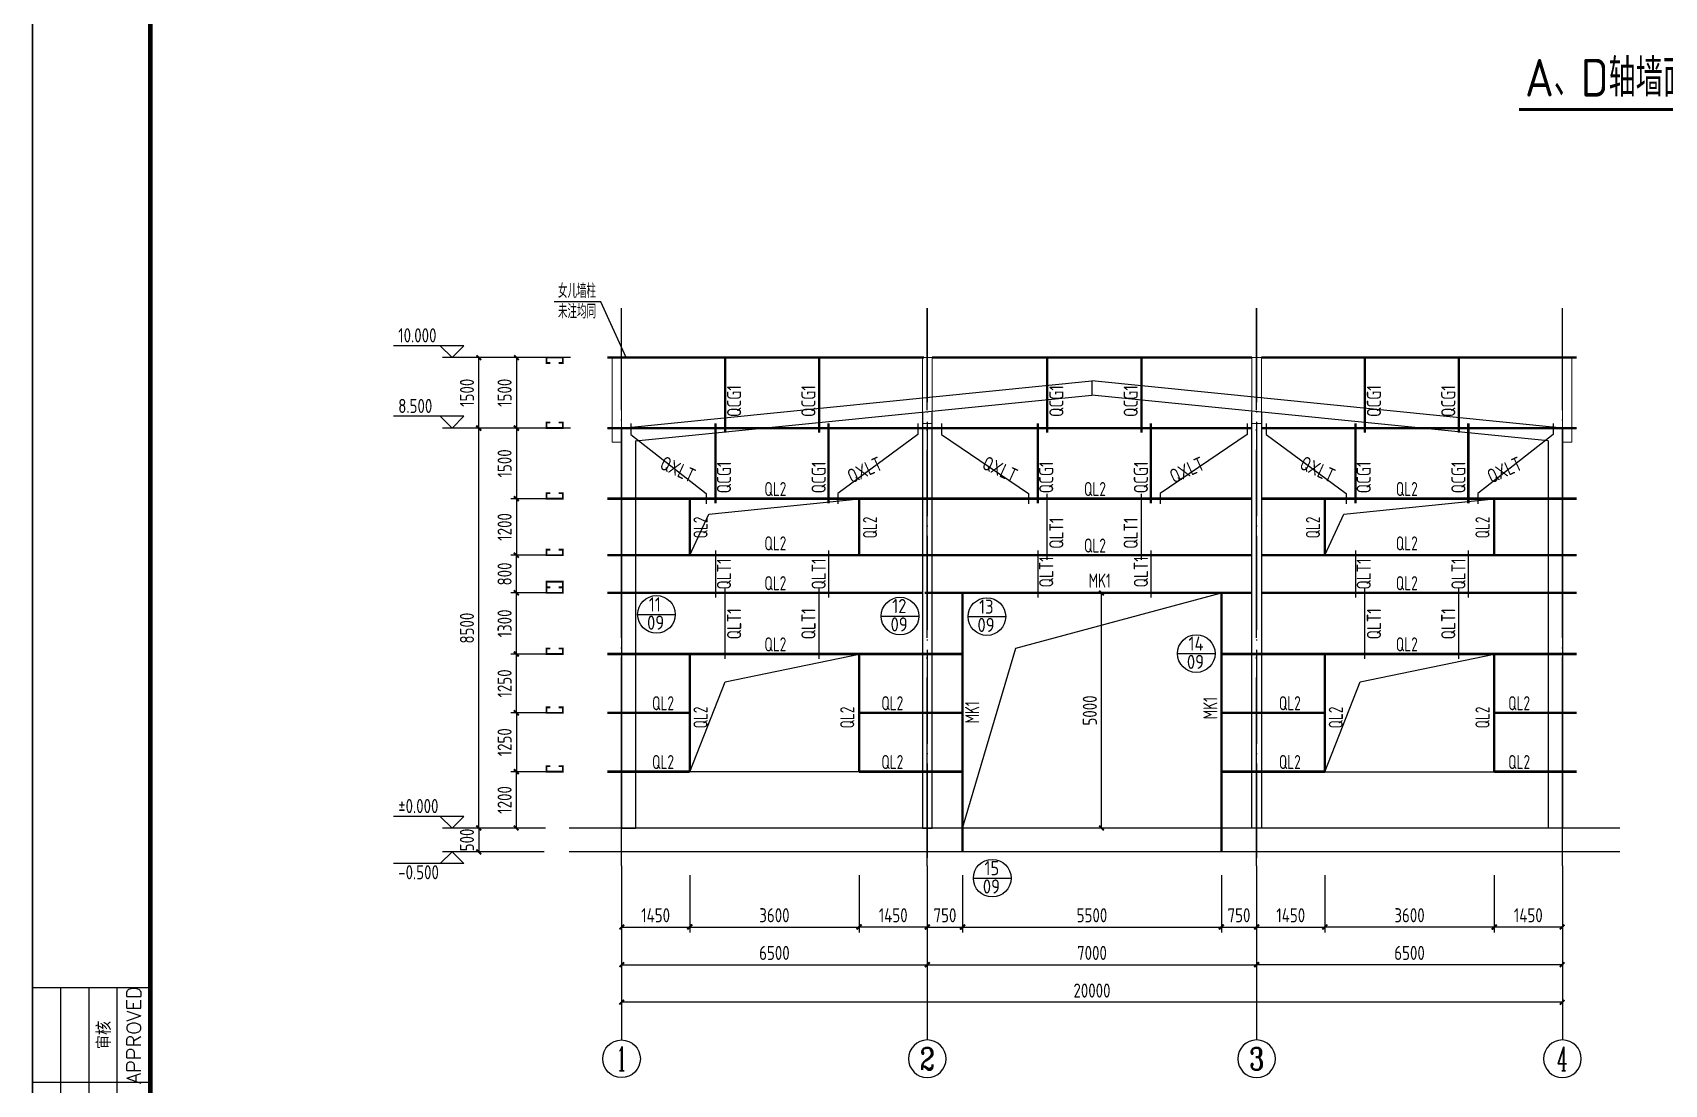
# Model space of a CAD drawing. Header units: millimetres. Extents: x 866561 to 876967, y 40200 to 44891.
# Drawn here: x 873186.6 to 873533.5, y 40377.7 to 40601.1 of the extents above; entities that cross this region are included whole.
import ezdxf
from ezdxf.enums import TextEntityAlignment as Align

# ---------------------------------------------------------------- set-up
doc = ezdxf.new("R2010")
doc.units = ezdxf.units.MM
doc.header["$LTSCALE"] = 1000
doc.header["$MEASUREMENT"] = 0
doc.linetypes.add('DOTE', pattern=[2.42, 2, -0.2, 0.02, -0.2])
for name, color, linetype in [('1307', 7, 'Continuous'), ('1530', 253, 'Continuous'), ('1534', 7, 'Continuous'), ('AXIS', 3, 'Continuous'), ('AXIS_TEXT', 7, 'Continuous'), ('DIM', 7, 'Continuous'), ('DOTE', 1, 'DOTE'), ('M_Prof', 2, 'Continuous'), ('NUM', 7, 'Continuous'), ('WINDOW', 4, 'Continuous'), ('标注', 7, 'Continuous'), ('梁', 4, 'Continuous'), ('檩条', 34, 'Continuous'), ('索引符号标注', 253, 'Continuous')]:
    doc.layers.add(name, color=color, linetype=linetype)
doc.layers.add('零部件', color=3, linetype='Continuous', lineweight=5)
doc.styles.add('_TCH_AXIS', font='COMPLEX', dxfattribs={"bigfont": 'GBCBIG'})
doc.styles.add('COMPLEX', font='COMPLEX')
doc.styles.add('ECEC_TK', font='txt_l.shx', dxfattribs={"bigfont": 'hztxt_l.shx'})
doc.styles.add('GBHZ', font='gbenor.shx', dxfattribs={"width": 0.9, "bigfont": 'gbcbig.shx'})
doc.dimstyles.new('Y100', dxfattribs={"dimscale": 0, "dimtxt": 3, "dimasz": 0.01, "dimexe": 1.2, "dimexo": 2, "dimgap": 1, "dimtad": 1, "dimdec": 0, "dimlfac": 100, "dimzin": 0, "dimdsep": 46, "dimtxsty": 'GBHZ', "dimblk": 'DX', "dimcen": 0.09, "dimdle": 1, "dimclrd": 7, "dimclre": 7, "dimclrt": 7, "dimadec": 0, "dimazin": 0, "dimtfac": 1, "dimtdec": 0, "dimtix": 1, "dimtmove": 2, "dimatfit": 3, "dimldrblk": 'DX', "dimfxl": 0, "dimtolj": 1, "dimtzin": 0, "dimarcsym": 0})

# ---------------------------------------------------------------- blocks, each defined once
blk = doc.blocks.new('_AXISO')
blk.add_circle((0, 0), 0.5)
at = {"layer": 'AXIS_TEXT', "style": 'COMPLEX', "width": 1.041667}
blk.add_attdef('A', text='', height=0.56, dxfattribs=at).set_placement((-0.25, -0.28), (0.25, -0.28), align=Align.FIT)
blk = doc.blocks.new('DX')
at = {"color": 0, "linetype": 'ByBlock', "const_width": 40}
blk.add_lwpolyline([(-54, -51), (46, 49)], dxfattribs=at)
blk = doc.blocks.new('*D96')
at = {"layer": 'Defpoints', "color": 0}
for p in [(873446.79, 40424.08), (873511.79, 40424.08), (873446.79, 40403.08)]:
    blk.add_point(p, dxfattribs=at)
at = {"layer": '标注', "color": 7, "lineweight": -2}
for p, q in [((873446.79, 40422.08), (873446.79, 40401.88)), ((873511.79, 40422.08), (873511.79, 40401.88)), ((873511.78, 40403.08), (873446.8, 40403.08))]:
    blk.add_line(p, q, dxfattribs=at)
at = {"layer": '标注', "color": 7, "lineweight": -2, "xscale": 0.01, "yscale": 0.01, "zscale": 0.01, "rotation": 180}
blk.add_blockref('DX', (873446.79, 40403.08), dxfattribs=at)
at = {"layer": '标注', "color": 7, "lineweight": -2, "xscale": 0.01, "yscale": 0.01, "zscale": 0.01}
blk.add_blockref('DX', (873511.79, 40403.08), dxfattribs=at)
at = {"layer": '标注', "color": 7, "insert": (873479.29, 40405.58), "char_height": 3, "attachment_point": 5, "style": 'GBHZ'}
blk.add_mtext('\\A1;6500', dxfattribs=at)
blk = doc.blocks.new('*D97')
at = {"layer": 'Defpoints', "color": 0}
for p in [(873384.29, 40424.08), (873439.29, 40424.08), (873439.29, 40411.08)]:
    blk.add_point(p, dxfattribs=at)
at = {"layer": '标注', "color": 7, "lineweight": -2}
for p, q in [((873384.29, 40422.08), (873384.29, 40409.88)), ((873439.29, 40422.08), (873439.29, 40409.88)), ((873384.3, 40411.08), (873439.28, 40411.08))]:
    blk.add_line(p, q, dxfattribs=at)
at = {"layer": '标注', "color": 7, "lineweight": -2, "xscale": 0.01, "yscale": 0.01, "zscale": 0.01, "rotation": 180}
blk.add_blockref('DX', (873384.29, 40411.08), dxfattribs=at)
at = {"layer": '标注', "color": 7, "lineweight": -2, "xscale": 0.01, "yscale": 0.01, "zscale": 0.01}
blk.add_blockref('DX', (873439.29, 40411.08), dxfattribs=at)
at = {"layer": '标注', "color": 7, "insert": (873411.79, 40413.58), "char_height": 3, "attachment_point": 5, "style": 'GBHZ'}
blk.add_mtext('\\A1;5500', dxfattribs=at)
blk = doc.blocks.new('*D98')
at = {"layer": 'Defpoints', "color": 0}
for p in [(873413.83, 40482.08), (873424.23, 40482.08), (873424.23, 40432.08)]:
    blk.add_point(p, dxfattribs=at)
at = {"layer": '标注', "color": 7, "lineweight": -2}
for p, q in [((873422.23, 40482.08), (873412.63, 40482.08)), ((873413.83, 40432.09), (873413.83, 40482.07)), ((873422.23, 40432.08), (873412.63, 40432.08))]:
    blk.add_line(p, q, dxfattribs=at)
at = {"layer": '标注', "color": 7, "lineweight": -2, "xscale": 0.01, "yscale": 0.01, "zscale": 0.01}
for p, rotation in [((873413.83, 40482.08), 90), ((873413.83, 40432.08), 270)]:
    blk.add_blockref('DX', p, dxfattribs=dict(at, rotation=rotation))
at = {"layer": '标注', "color": 7, "insert": (873411.33, 40457.08), "char_height": 3, "attachment_point": 5, "rotation": 90, "style": 'GBHZ'}
blk.add_mtext('\\A1;5000', dxfattribs=at)
blk = doc.blocks.new('*D99')
at = {"layer": 'Defpoints', "color": 0}
for p in [(873446.79, 40424.08), (873461.29, 40424.08), (873461.29, 40411.08)]:
    blk.add_point(p, dxfattribs=at)
at = {"layer": '标注', "color": 7, "lineweight": -2}
for p, q in [((873446.79, 40422.08), (873446.79, 40409.88)), ((873461.29, 40422.08), (873461.29, 40409.88)), ((873446.8, 40411.08), (873461.28, 40411.08))]:
    blk.add_line(p, q, dxfattribs=at)
at = {"layer": '标注', "color": 7, "lineweight": -2, "xscale": 0.01, "yscale": 0.01, "zscale": 0.01, "rotation": 180}
blk.add_blockref('DX', (873446.79, 40411.08), dxfattribs=at)
at = {"layer": '标注', "color": 7, "lineweight": -2, "xscale": 0.01, "yscale": 0.01, "zscale": 0.01}
blk.add_blockref('DX', (873461.29, 40411.08), dxfattribs=at)
at = {"layer": '标注', "color": 7, "insert": (873454.04, 40413.58), "char_height": 3, "attachment_point": 5, "style": 'GBHZ'}
blk.add_mtext('\\A1;1450', dxfattribs=at)
blk = doc.blocks.new('*D80')
at = {"layer": 'Defpoints', "color": 0}
for p in [(873376.79, 40424.08), (873446.79, 40424.08), (873446.79, 40403.08)]:
    blk.add_point(p, dxfattribs=at)
at = {"layer": '标注', "color": 7, "lineweight": -2}
for p, q in [((873376.79, 40422.08), (873376.79, 40401.88)), ((873446.79, 40422.08), (873446.79, 40401.88)), ((873376.8, 40403.08), (873446.78, 40403.08))]:
    blk.add_line(p, q, dxfattribs=at)
at = {"layer": '标注', "color": 7, "lineweight": -2, "xscale": 0.01, "yscale": 0.01, "zscale": 0.01, "rotation": 180}
blk.add_blockref('DX', (873376.79, 40403.08), dxfattribs=at)
at = {"layer": '标注', "color": 7, "lineweight": -2, "xscale": 0.01, "yscale": 0.01, "zscale": 0.01}
blk.add_blockref('DX', (873446.79, 40403.08), dxfattribs=at)
at = {"layer": '标注', "color": 7, "insert": (873411.79, 40405.58), "char_height": 3, "attachment_point": 5, "style": 'GBHZ'}
blk.add_mtext('\\A1;7000', dxfattribs=at)
blk = doc.blocks.new('*D81')
at = {"layer": 'Defpoints', "color": 0}
for p in [(873311.79, 40424.08), (873511.79, 40424.08), (873311.79, 40395.08)]:
    blk.add_point(p, dxfattribs=at)
at = {"layer": '标注', "color": 7, "lineweight": -2}
for p, q in [((873311.79, 40422.08), (873311.79, 40393.88)), ((873511.79, 40422.08), (873511.79, 40393.88)), ((873511.78, 40395.08), (873311.8, 40395.08))]:
    blk.add_line(p, q, dxfattribs=at)
at = {"layer": '标注', "color": 7, "lineweight": -2, "xscale": 0.01, "yscale": 0.01, "zscale": 0.01, "rotation": 180}
blk.add_blockref('DX', (873311.79, 40395.08), dxfattribs=at)
at = {"layer": '标注', "color": 7, "lineweight": -2, "xscale": 0.01, "yscale": 0.01, "zscale": 0.01}
blk.add_blockref('DX', (873511.79, 40395.08), dxfattribs=at)
at = {"layer": '标注', "color": 7, "insert": (873411.79, 40397.58), "char_height": 3, "attachment_point": 5, "style": 'GBHZ'}
blk.add_mtext('\\A1;20000', dxfattribs=at)
blk = doc.blocks.new('*D82')
at = {"layer": 'Defpoints', "color": 0}
for p in [(873376.79, 40424.08), (873384.29, 40424.08), (873384.29, 40411.08)]:
    blk.add_point(p, dxfattribs=at)
at = {"layer": '索引符号标注', "color": 7, "lineweight": -2}
for p, q in [((873376.79, 40422.08), (873376.79, 40409.88)), ((873384.29, 40422.08), (873384.29, 40409.88)), ((873376.8, 40411.08), (873384.28, 40411.08))]:
    blk.add_line(p, q, dxfattribs=at)
at = {"layer": '索引符号标注', "color": 7, "lineweight": -2, "xscale": 0.01, "yscale": 0.01, "zscale": 0.01, "rotation": 180}
blk.add_blockref('DX', (873376.79, 40411.08), dxfattribs=at)
at = {"layer": '索引符号标注', "color": 7, "lineweight": -2, "xscale": 0.01, "yscale": 0.01, "zscale": 0.01}
blk.add_blockref('DX', (873384.29, 40411.08), dxfattribs=at)
at = {"layer": '索引符号标注', "color": 7, "insert": (873380.54, 40413.58), "char_height": 3, "attachment_point": 5, "style": 'GBHZ'}
blk.add_mtext('\\A1;750', dxfattribs=at)
blk = doc.blocks.new('*D83')
at = {"layer": 'Defpoints', "color": 0}
for p in [(873439.29, 40424.08), (873446.79, 40424.08), (873446.79, 40411.08)]:
    blk.add_point(p, dxfattribs=at)
at = {"layer": '索引符号标注', "color": 7, "lineweight": -2}
for p, q in [((873439.29, 40422.08), (873439.29, 40409.88)), ((873446.79, 40422.08), (873446.79, 40409.88)), ((873439.3, 40411.08), (873446.78, 40411.08))]:
    blk.add_line(p, q, dxfattribs=at)
at = {"layer": '索引符号标注', "color": 7, "lineweight": -2, "xscale": 0.01, "yscale": 0.01, "zscale": 0.01, "rotation": 180}
blk.add_blockref('DX', (873439.29, 40411.08), dxfattribs=at)
at = {"layer": '索引符号标注', "color": 7, "lineweight": -2, "xscale": 0.01, "yscale": 0.01, "zscale": 0.01}
blk.add_blockref('DX', (873446.79, 40411.08), dxfattribs=at)
at = {"layer": '索引符号标注', "color": 7, "insert": (873443.04, 40413.58), "char_height": 3, "attachment_point": 5, "style": 'GBHZ'}
blk.add_mtext('\\A1;750', dxfattribs=at)
blk = doc.blocks.new('*D84')
at = {"layer": 'Defpoints', "color": 0}
for p in [(873281.43, 40517.08), (873302.97, 40517.08), (873297.64, 40432.08)]:
    blk.add_point(p, dxfattribs=at)
at = {"layer": 'dim', "color": 7, "lineweight": -2}
for p, q in [((873300.97, 40517.08), (873280.23, 40517.08)), ((873281.43, 40432.09), (873281.43, 40517.07)), ((873295.64, 40432.08), (873280.23, 40432.08))]:
    blk.add_line(p, q, dxfattribs=at)
at = {"layer": 'dim', "color": 7, "lineweight": -2, "xscale": 0.01, "yscale": 0.01, "zscale": 0.01}
for p, rotation in [((873281.43, 40517.08), 90), ((873281.43, 40432.08), 270)]:
    blk.add_blockref('DX', p, dxfattribs=dict(at, rotation=rotation))
at = {"layer": 'dim', "color": 7, "insert": (873278.93, 40474.58), "char_height": 3, "attachment_point": 5, "rotation": 90, "style": 'GBHZ'}
blk.add_mtext('\\A1;8500', dxfattribs=at)
blk = doc.blocks.new('*D85')
at = {"layer": 'Defpoints', "color": 0}
for p in [(873281.43, 40532.08), (873302.97, 40532.08), (873302.97, 40517.08)]:
    blk.add_point(p, dxfattribs=at)
at = {"layer": 'dim', "color": 7, "lineweight": -2}
for p, q in [((873300.97, 40532.08), (873280.23, 40532.08)), ((873281.43, 40517.09), (873281.43, 40532.07)), ((873300.97, 40517.08), (873280.23, 40517.08))]:
    blk.add_line(p, q, dxfattribs=at)
at = {"layer": 'dim', "color": 7, "lineweight": -2, "xscale": 0.01, "yscale": 0.01, "zscale": 0.01}
for p, rotation in [((873281.43, 40532.08), 90), ((873281.43, 40517.08), 270)]:
    blk.add_blockref('DX', p, dxfattribs=dict(at, rotation=rotation))
at = {"layer": 'dim', "color": 7, "insert": (873278.93, 40524.58), "char_height": 3, "attachment_point": 5, "rotation": 90, "style": 'GBHZ'}
blk.add_mtext('\\A1;1500', dxfattribs=at)
blk = doc.blocks.new('*D86')
at = {"layer": 'Defpoints', "color": 0}
for p in [(873289.43, 40444.08), (873297.64, 40444.08), (873297.64, 40432.08)]:
    blk.add_point(p, dxfattribs=at)
at = {"layer": '标注', "color": 7, "lineweight": -2}
for p, q in [((873295.64, 40444.08), (873288.23, 40444.08)), ((873289.43, 40432.09), (873289.43, 40444.07)), ((873295.64, 40432.08), (873288.23, 40432.08))]:
    blk.add_line(p, q, dxfattribs=at)
at = {"layer": '标注', "color": 7, "lineweight": -2, "xscale": 0.01, "yscale": 0.01, "zscale": 0.01}
for p, rotation in [((873289.43, 40444.08), 90), ((873289.43, 40432.08), 270)]:
    blk.add_blockref('DX', p, dxfattribs=dict(at, rotation=rotation))
at = {"layer": '标注', "color": 7, "insert": (873286.93, 40438.08), "char_height": 3, "attachment_point": 5, "rotation": 90, "style": 'GBHZ'}
blk.add_mtext('\\A1;1200', dxfattribs=at)
blk = doc.blocks.new('*D87')
at = {"layer": 'Defpoints', "color": 0}
for p in [(873297.64, 40456.58), (873289.43, 40444.08), (873297.64, 40444.08)]:
    blk.add_point(p, dxfattribs=at)
at = {"layer": '标注', "color": 7, "lineweight": -2}
for p, q in [((873295.64, 40456.58), (873288.23, 40456.58)), ((873289.43, 40456.57), (873289.43, 40444.09)), ((873295.64, 40444.08), (873288.23, 40444.08))]:
    blk.add_line(p, q, dxfattribs=at)
at = {"layer": '标注', "color": 7, "lineweight": -2, "xscale": 0.01, "yscale": 0.01, "zscale": 0.01}
for p, rotation in [((873289.43, 40456.58), 90), ((873289.43, 40444.08), 270)]:
    blk.add_blockref('DX', p, dxfattribs=dict(at, rotation=rotation))
at = {"layer": '标注', "color": 7, "insert": (873286.93, 40450.33), "char_height": 3, "attachment_point": 5, "rotation": 90, "style": 'GBHZ'}
blk.add_mtext('\\A1;1250', dxfattribs=at)
blk = doc.blocks.new('*D88')
at = {"layer": 'Defpoints', "color": 0}
for p in [(873289.43, 40482.08), (873297.64, 40482.08), (873297.64, 40469.08)]:
    blk.add_point(p, dxfattribs=at)
at = {"layer": '标注', "color": 7, "lineweight": -2}
for p, q in [((873295.64, 40482.08), (873288.23, 40482.08)), ((873289.43, 40469.09), (873289.43, 40482.07)), ((873295.64, 40469.08), (873288.23, 40469.08))]:
    blk.add_line(p, q, dxfattribs=at)
at = {"layer": '标注', "color": 7, "lineweight": -2, "xscale": 0.01, "yscale": 0.01, "zscale": 0.01}
for p, rotation in [((873289.43, 40482.08), 90), ((873289.43, 40469.08), 270)]:
    blk.add_blockref('DX', p, dxfattribs=dict(at, rotation=rotation))
at = {"layer": '标注', "color": 7, "insert": (873286.93, 40475.58), "char_height": 3, "attachment_point": 5, "rotation": 90, "style": 'GBHZ'}
blk.add_mtext('\\A1;1300', dxfattribs=at)
blk = doc.blocks.new('*D89')
at = {"layer": 'Defpoints', "color": 0}
for p in [(873297.64, 40502.08), (873289.43, 40490.08), (873297.64, 40490.08)]:
    blk.add_point(p, dxfattribs=at)
at = {"layer": '标注', "color": 7, "lineweight": -2}
for p, q in [((873295.64, 40502.08), (873288.23, 40502.08)), ((873289.43, 40502.07), (873289.43, 40490.09)), ((873295.64, 40490.08), (873288.23, 40490.08))]:
    blk.add_line(p, q, dxfattribs=at)
at = {"layer": '标注', "color": 7, "lineweight": -2, "xscale": 0.01, "yscale": 0.01, "zscale": 0.01}
for p, rotation in [((873289.43, 40502.08), 90), ((873289.43, 40490.08), 270)]:
    blk.add_blockref('DX', p, dxfattribs=dict(at, rotation=rotation))
at = {"layer": '标注', "color": 7, "insert": (873286.93, 40496.08), "char_height": 3, "attachment_point": 5, "rotation": 90, "style": 'GBHZ'}
blk.add_mtext('\\A1;1200', dxfattribs=at)
blk = doc.blocks.new('*D90')
at = {"layer": 'Defpoints', "color": 0}
for p in [(873297.64, 40532.08), (873289.43, 40517.08), (873297.64, 40517.08)]:
    blk.add_point(p, dxfattribs=at)
at = {"layer": '标注', "color": 7, "lineweight": -2}
for p, q in [((873295.64, 40532.08), (873288.23, 40532.08)), ((873289.43, 40532.07), (873289.43, 40517.09)), ((873295.64, 40517.08), (873288.23, 40517.08))]:
    blk.add_line(p, q, dxfattribs=at)
at = {"layer": '标注', "color": 7, "lineweight": -2, "xscale": 0.01, "yscale": 0.01, "zscale": 0.01}
for p, rotation in [((873289.43, 40532.08), 90), ((873289.43, 40517.08), 270)]:
    blk.add_blockref('DX', p, dxfattribs=dict(at, rotation=rotation))
at = {"layer": '标注', "color": 7, "insert": (873286.93, 40524.58), "char_height": 3, "attachment_point": 5, "rotation": 90, "style": 'GBHZ'}
blk.add_mtext('\\A1;1500', dxfattribs=at)
blk = doc.blocks.new('*D91')
at = {"layer": 'Defpoints', "color": 0}
for p in [(873289.43, 40469.08), (873297.64, 40469.08), (873297.64, 40456.58)]:
    blk.add_point(p, dxfattribs=at)
at = {"layer": '标注', "color": 7, "lineweight": -2}
for p, q in [((873295.64, 40469.08), (873288.23, 40469.08)), ((873289.43, 40456.59), (873289.43, 40469.07)), ((873295.64, 40456.58), (873288.23, 40456.58))]:
    blk.add_line(p, q, dxfattribs=at)
at = {"layer": '标注', "color": 7, "lineweight": -2, "xscale": 0.01, "yscale": 0.01, "zscale": 0.01}
for p, rotation in [((873289.43, 40469.08), 90), ((873289.43, 40456.58), 270)]:
    blk.add_blockref('DX', p, dxfattribs=dict(at, rotation=rotation))
at = {"layer": '标注', "color": 7, "insert": (873286.93, 40462.83), "char_height": 3, "attachment_point": 5, "rotation": 90, "style": 'GBHZ'}
blk.add_mtext('\\A1;1250', dxfattribs=at)
blk = doc.blocks.new('*D92')
at = {"layer": 'Defpoints', "color": 0}
for p in [(873297.57, 40517.08), (873289.43, 40502.08), (873297.64, 40502.08)]:
    blk.add_point(p, dxfattribs=at)
at = {"layer": '标注', "color": 7, "lineweight": -2}
for p, q in [((873295.57, 40517.08), (873288.23, 40517.08)), ((873289.43, 40517.07), (873289.43, 40502.09)), ((873295.64, 40502.08), (873288.23, 40502.08))]:
    blk.add_line(p, q, dxfattribs=at)
at = {"layer": '标注', "color": 7, "lineweight": -2, "xscale": 0.01, "yscale": 0.01, "zscale": 0.01}
for p, rotation in [((873289.43, 40517.08), 90), ((873289.43, 40502.08), 270)]:
    blk.add_blockref('DX', p, dxfattribs=dict(at, rotation=rotation))
at = {"layer": '标注', "color": 7, "insert": (873286.93, 40509.58), "char_height": 3, "attachment_point": 5, "rotation": 90, "style": 'GBHZ'}
blk.add_mtext('\\A1;1500', dxfattribs=at)
blk = doc.blocks.new('*D93')
at = {"layer": 'Defpoints', "color": 0}
for p in [(873289.43, 40490.08), (873297.64, 40490.08), (873297.64, 40482.08)]:
    blk.add_point(p, dxfattribs=at)
at = {"layer": '标注', "color": 7, "lineweight": -2}
for p, q in [((873295.64, 40490.08), (873288.23, 40490.08)), ((873289.43, 40482.09), (873289.43, 40490.07)), ((873295.64, 40482.08), (873288.23, 40482.08))]:
    blk.add_line(p, q, dxfattribs=at)
at = {"layer": '标注', "color": 7, "lineweight": -2, "xscale": 0.01, "yscale": 0.01, "zscale": 0.01}
for p, rotation in [((873289.43, 40490.08), 90), ((873289.43, 40482.08), 270)]:
    blk.add_blockref('DX', p, dxfattribs=dict(at, rotation=rotation))
at = {"layer": '标注', "color": 7, "insert": (873286.93, 40486.08), "char_height": 3, "attachment_point": 5, "rotation": 90, "style": 'GBHZ'}
blk.add_mtext('\\A1;800', dxfattribs=at)
blk = doc.blocks.new('*D94')
at = {"layer": 'Defpoints', "color": 0}
for p in [(873461.29, 40424.08), (873497.29, 40424.08), (873461.29, 40411.08)]:
    blk.add_point(p, dxfattribs=at)
at = {"layer": '标注', "color": 7, "lineweight": -2}
for p, q in [((873461.29, 40422.08), (873461.29, 40409.88)), ((873497.29, 40422.08), (873497.29, 40409.88)), ((873497.28, 40411.08), (873461.3, 40411.08))]:
    blk.add_line(p, q, dxfattribs=at)
at = {"layer": '标注', "color": 7, "lineweight": -2, "xscale": 0.01, "yscale": 0.01, "zscale": 0.01, "rotation": 180}
blk.add_blockref('DX', (873461.29, 40411.08), dxfattribs=at)
at = {"layer": '标注', "color": 7, "lineweight": -2, "xscale": 0.01, "yscale": 0.01, "zscale": 0.01}
blk.add_blockref('DX', (873497.29, 40411.08), dxfattribs=at)
at = {"layer": '标注', "color": 7, "insert": (873479.29, 40413.58), "char_height": 3, "attachment_point": 5, "style": 'GBHZ'}
blk.add_mtext('\\A1;3600', dxfattribs=at)
blk = doc.blocks.new('*D95')
at = {"layer": 'Defpoints', "color": 0}
for p in [(873497.29, 40424.08), (873511.79, 40424.08), (873497.29, 40411.08)]:
    blk.add_point(p, dxfattribs=at)
at = {"layer": '标注', "color": 7, "lineweight": -2}
for p, q in [((873497.29, 40422.08), (873497.29, 40409.88)), ((873511.79, 40422.08), (873511.79, 40409.88)), ((873511.78, 40411.08), (873497.3, 40411.08))]:
    blk.add_line(p, q, dxfattribs=at)
at = {"layer": '标注', "color": 7, "lineweight": -2, "xscale": 0.01, "yscale": 0.01, "zscale": 0.01, "rotation": 180}
blk.add_blockref('DX', (873497.29, 40411.08), dxfattribs=at)
at = {"layer": '标注', "color": 7, "lineweight": -2, "xscale": 0.01, "yscale": 0.01, "zscale": 0.01}
blk.add_blockref('DX', (873511.79, 40411.08), dxfattribs=at)
at = {"layer": '标注', "color": 7, "insert": (873504.54, 40413.58), "char_height": 3, "attachment_point": 5, "style": 'GBHZ'}
blk.add_mtext('\\A1;1450', dxfattribs=at)
blk = doc.blocks.new('*D863')
at = {"layer": 'Defpoints', "color": 0}
for p in [(873297.64, 40432.08), (873281.43, 40427.08), (873297.36, 40427.08)]:
    blk.add_point(p, dxfattribs=at)
at = {"layer": 'dim', "color": 7, "lineweight": -2}
for p, q in [((873295.64, 40432.08), (873280.23, 40432.08)), ((873281.43, 40432.09), (873281.43, 40432.1)), ((873281.43, 40432.08), (873281.43, 40427.08)), ((873295.36, 40427.08), (873280.23, 40427.08)), ((873281.43, 40427.07), (873281.43, 40427.06))]:
    blk.add_line(p, q, dxfattribs=at)
at = {"layer": 'dim', "color": 7, "lineweight": -2, "xscale": 0.01, "yscale": 0.01, "zscale": 0.01}
for p, rotation in [((873281.43, 40432.08), 270), ((873281.43, 40427.08), 90)]:
    blk.add_blockref('DX', p, dxfattribs=dict(at, rotation=rotation))
at = {"layer": 'dim', "color": 7, "insert": (873278.93, 40429.58), "char_height": 3, "attachment_point": 5, "rotation": 90, "style": 'GBHZ'}
blk.add_mtext('\\A1;500', dxfattribs=at)
blk = doc.blocks.new('*D864')
at = {"layer": 'Defpoints', "color": 0}
for p in [(873311.79, 40424.08), (873376.79, 40424.08), (873376.79, 40403.08)]:
    blk.add_point(p, dxfattribs=at)
at = {"layer": '标注', "color": 7, "lineweight": -2}
for p, q in [((873311.79, 40422.08), (873311.79, 40401.88)), ((873376.79, 40422.08), (873376.79, 40401.88)), ((873311.8, 40403.08), (873376.78, 40403.08))]:
    blk.add_line(p, q, dxfattribs=at)
at = {"layer": '标注', "color": 7, "lineweight": -2, "xscale": 0.01, "yscale": 0.01, "zscale": 0.01, "rotation": 180}
blk.add_blockref('DX', (873311.79, 40403.08), dxfattribs=at)
at = {"layer": '标注', "color": 7, "lineweight": -2, "xscale": 0.01, "yscale": 0.01, "zscale": 0.01}
blk.add_blockref('DX', (873376.79, 40403.08), dxfattribs=at)
at = {"layer": '标注', "color": 7, "insert": (873344.29, 40405.58), "char_height": 3, "attachment_point": 5, "style": 'GBHZ'}
blk.add_mtext('\\A1;6500', dxfattribs=at)
blk = doc.blocks.new('*D865')
at = {"layer": 'Defpoints', "color": 0}
for p in [(873362.29, 40424.08), (873376.79, 40424.08), (873362.29, 40411.08)]:
    blk.add_point(p, dxfattribs=at)
at = {"layer": '标注', "color": 7, "lineweight": -2}
for p, q in [((873362.29, 40422.08), (873362.29, 40409.88)), ((873376.79, 40422.08), (873376.79, 40409.88)), ((873376.78, 40411.08), (873362.3, 40411.08))]:
    blk.add_line(p, q, dxfattribs=at)
at = {"layer": '标注', "color": 7, "lineweight": -2, "xscale": 0.01, "yscale": 0.01, "zscale": 0.01, "rotation": 180}
blk.add_blockref('DX', (873362.29, 40411.08), dxfattribs=at)
at = {"layer": '标注', "color": 7, "lineweight": -2, "xscale": 0.01, "yscale": 0.01, "zscale": 0.01}
blk.add_blockref('DX', (873376.79, 40411.08), dxfattribs=at)
at = {"layer": '标注', "color": 7, "insert": (873369.54, 40413.58), "char_height": 3, "attachment_point": 5, "style": 'GBHZ'}
blk.add_mtext('\\A1;1450', dxfattribs=at)
blk = doc.blocks.new('*D866')
at = {"layer": 'Defpoints', "color": 0}
for p in [(873326.29, 40424.08), (873362.29, 40424.08), (873362.29, 40411.08)]:
    blk.add_point(p, dxfattribs=at)
at = {"layer": '标注', "color": 7, "lineweight": -2}
for p, q in [((873326.29, 40422.08), (873326.29, 40409.88)), ((873362.29, 40422.08), (873362.29, 40409.88)), ((873326.3, 40411.08), (873362.28, 40411.08))]:
    blk.add_line(p, q, dxfattribs=at)
at = {"layer": '标注', "color": 7, "lineweight": -2, "xscale": 0.01, "yscale": 0.01, "zscale": 0.01, "rotation": 180}
blk.add_blockref('DX', (873326.29, 40411.08), dxfattribs=at)
at = {"layer": '标注', "color": 7, "lineweight": -2, "xscale": 0.01, "yscale": 0.01, "zscale": 0.01}
blk.add_blockref('DX', (873362.29, 40411.08), dxfattribs=at)
at = {"layer": '标注', "color": 7, "insert": (873344.29, 40413.58), "char_height": 3, "attachment_point": 5, "style": 'GBHZ'}
blk.add_mtext('\\A1;3600', dxfattribs=at)
blk = doc.blocks.new('*D867')
at = {"layer": 'Defpoints', "color": 0}
for p in [(873311.79, 40424.08), (873326.29, 40424.08), (873326.29, 40411.08)]:
    blk.add_point(p, dxfattribs=at)
at = {"layer": '标注', "color": 7, "lineweight": -2}
for p, q in [((873311.79, 40422.08), (873311.79, 40409.88)), ((873326.29, 40422.08), (873326.29, 40409.88)), ((873311.8, 40411.08), (873326.28, 40411.08))]:
    blk.add_line(p, q, dxfattribs=at)
at = {"layer": '标注', "color": 7, "lineweight": -2, "xscale": 0.01, "yscale": 0.01, "zscale": 0.01, "rotation": 180}
blk.add_blockref('DX', (873311.79, 40411.08), dxfattribs=at)
at = {"layer": '标注', "color": 7, "lineweight": -2, "xscale": 0.01, "yscale": 0.01, "zscale": 0.01}
blk.add_blockref('DX', (873326.29, 40411.08), dxfattribs=at)
at = {"layer": '标注', "color": 7, "insert": (873319.04, 40413.58), "char_height": 3, "attachment_point": 5, "style": 'GBHZ'}
blk.add_mtext('\\A1;1450', dxfattribs=at)

msp = doc.modelspace()

# ---------------------------------------------------------------- linework, layer by layer
for p, q in [((873186.612, 40208.139), (873186.612, 40802.139)), ((873186.612, 40802.139), (873186.612, 40208.139)), ((873192.612, 40218.139), (873192.612, 40398.139)), ((873198.612, 40218.139), (873198.612, 40398.139)), ((873204.612, 40218.139), (873204.612, 40398.139)), ((873186.612, 40378.139), (873211.612, 40378.139))]:
    msp.add_line(p, q)
at = {"color": 0, "const_width": 1}
msp.add_lwpolyline([(874017.612, 40218.139), (873211.612, 40218.139), (873211.612, 40792.139), (874017.612, 40792.139)], close=True, dxfattribs=at)
at = {"const_width": 0.667}
msp.add_lwpolyline([(873502.585, 40584.743), (873570.546, 40584.743)], dxfattribs=at)
msp.add_lwpolyline([(873186.612, 40398.139), (873186.612, 40218.139), (873211.612, 40218.139), (873211.612, 40398.139)], close=True)
at = {"layer": '1530'}
for p, q in [((873280.231, 40532.082), (873273.76, 40532.082)), ((873280.231, 40517.082), (873273.76, 40517.082)), ((873280.231, 40432.082), (873273.76, 40432.082)), ((873280.231, 40427.082), (873273.76, 40427.082))]:
    msp.add_line(p, q, dxfattribs=at)
at = {"layer": '1534'}
for points in [[(873273.26, 40534.582), (873275.76, 40532.082), (873278.26, 40534.582), (873263.326, 40534.582)], [(873273.26, 40519.582), (873275.76, 40517.082), (873278.26, 40519.582), (873263.326, 40519.582)], [(873273.26, 40434.582), (873275.76, 40432.082), (873278.26, 40434.582), (873263.326, 40434.582)], [(873273.26, 40424.582), (873275.76, 40427.082), (873278.26, 40424.582), (873263.326, 40424.582)]]:
    msp.add_lwpolyline(points, dxfattribs=at)
at = {"layer": 'AXIS', "color": 0}
for p, q in [((873311.79, 40424.082), (873311.79, 40387.082)), ((873376.79, 40424.082), (873376.79, 40387.082)), ((873446.79, 40424.082), (873446.79, 40387.082)), ((873511.79, 40424.082), (873511.79, 40387.082))]:
    msp.add_line(p, q, dxfattribs=at)
at = {"layer": 'DOTE', "linetype": 'DOTE', "ltscale": 0.01}
for p, q in [((873311.79, 40424.082), (873311.79, 40542.585)), ((873376.79, 40542.585), (873376.79, 40424.082)), ((873446.79, 40542.585), (873446.79, 40424.082)), ((873511.79, 40424.082), (873511.79, 40542.585))]:
    msp.add_line(p, q, dxfattribs=at)
at = {"layer": 'DOTE', "linetype": 'DOTE', "ltscale": 0.02}
for p, q in [((873311.79, 40424.082), (873311.79, 40542.585)), ((873376.79, 40424.082), (873376.79, 40542.585)), ((873446.79, 40424.082), (873446.79, 40542.585)), ((873511.79, 40424.082), (873511.79, 40542.585))]:
    msp.add_line(p, q, dxfattribs=at)
at = {"layer": 'M_Prof', "color": 251}
for p, q in [((873311.79, 40517.082), (873411.79, 40527.082)), ((873411.79, 40527.082), (873411.79, 40524.067)), ((873511.79, 40517.082), (873411.79, 40527.082)), ((873314.79, 40514.367), (873411.79, 40524.067)), ((873508.79, 40514.367), (873411.79, 40524.067)), ((873375.79, 40520.367), (873375.79, 40432.082)), ((873377.79, 40432.082), (873377.79, 40520.367)), ((873445.79, 40432.082), (873445.79, 40520.367)), ((873447.79, 40520.367), (873447.79, 40432.082)), ((873311.79, 40517.082), (873311.79, 40432.082)), ((873511.79, 40517.082), (873511.79, 40432.082)), ((873314.79, 40514.367), (873314.79, 40432.082)), ((873508.79, 40514.367), (873508.79, 40432.082)), ((873311.79, 40432.082), (873314.79, 40432.082)), ((873375.79, 40432.082), (873377.79, 40432.082)), ((873447.79, 40432.082), (873445.79, 40432.082)), ((873511.79, 40432.082), (873508.79, 40432.082))]:
    msp.add_line(p, q, dxfattribs=at)
at = {"layer": 'WINDOW', "color": 160}
for p, q in [((873362.29, 40444.082), (873326.29, 40444.082)), ((873461.29, 40444.082), (873497.29, 40444.082))]:
    msp.add_line(p, q, dxfattribs=at)
at = {"layer": '梁'}
for p, q in [((873307.378, 40543.866), (873297.498, 40543.866)), ((873312.79, 40532.082), (873307.378, 40543.866))]:
    msp.add_line(p, q, dxfattribs=at)
at = {"layer": '梁', "color": 61, "linetype": 'ByBlock', "ltscale": 0.8, "const_width": 0.4}
for points in [[(873296.686, 40530.903), (873295.834, 40530.903), (873295.834, 40532.082), (873299.303, 40532.082), (873299.303, 40530.903), (873298.451, 40530.903)], [(873296.686, 40518.261), (873295.834, 40518.261), (873295.834, 40517.082), (873299.303, 40517.082), (873299.303, 40518.261), (873298.451, 40518.261)], [(873296.686, 40503.261), (873295.834, 40503.261), (873295.834, 40502.082), (873299.303, 40502.082), (873299.303, 40503.261), (873298.451, 40503.261)], [(873296.686, 40491.261), (873295.834, 40491.261), (873295.834, 40490.082), (873299.303, 40490.082), (873299.303, 40491.261), (873298.451, 40491.261)], [(873296.686, 40483.261), (873295.834, 40483.261), (873295.834, 40484.44), (873299.303, 40484.44), (873299.303, 40483.261), (873298.451, 40483.261)], [(873296.686, 40483.261), (873295.834, 40483.261), (873295.834, 40482.082), (873299.303, 40482.082), (873299.303, 40483.261), (873298.451, 40483.261)], [(873296.686, 40470.261), (873295.834, 40470.261), (873295.834, 40469.082), (873299.303, 40469.082), (873299.303, 40470.261), (873298.451, 40470.261)], [(873296.686, 40457.761), (873295.834, 40457.761), (873295.834, 40456.582), (873299.303, 40456.582), (873299.303, 40457.761), (873298.451, 40457.761)], [(873296.686, 40445.261), (873295.834, 40445.261), (873295.834, 40444.082), (873299.303, 40444.082), (873299.303, 40445.261), (873298.451, 40445.261)]]:
    msp.add_lwpolyline(points, dxfattribs=at)
at = {"layer": '檩条', "color": 4, "linetype": 'ByBlock'}
for p, q in [((873313.79, 40518.083), (873313.79, 40515.733)), ((873313.79, 40515.733), (873329.79, 40503.152)), ((873374.79, 40515.733), (873357.79, 40503.152)), ((873374.79, 40518.083), (873374.79, 40515.733)), ((873379.79, 40518.083), (873379.79, 40515.733)), ((873379.79, 40515.733), (873398.29, 40503.152)), ((873444.79, 40515.733), (873426.29, 40503.152)), ((873444.79, 40518.083), (873444.79, 40515.733)), ((873448.79, 40518.083), (873448.79, 40515.733)), ((873448.79, 40515.733), (873465.79, 40503.152)), ((873509.79, 40515.733), (873493.79, 40503.152)), ((873509.79, 40518.083), (873509.79, 40515.733)), ((873329.79, 40503.152), (873329.79, 40501.012)), ((873357.79, 40503.152), (873357.79, 40501.012)), ((873398.29, 40503.152), (873398.29, 40501.012)), ((873426.29, 40503.152), (873426.29, 40501.012)), ((873465.79, 40503.152), (873465.79, 40501.012)), ((873493.79, 40503.152), (873493.79, 40501.012)), ((873523.959, 40432.082), (873300.669, 40432.082)), ((873523.959, 40427.082), (873300.669, 40427.082))]:
    msp.add_line(p, q, dxfattribs=at)
at = {"layer": '檩条', "color": 4}
for p, q in [((873402.29, 40489.082), (873402.29, 40503.082)), ((873422.29, 40489.082), (873422.29, 40503.082)), ((873331.79, 40491.082), (873331.79, 40481.082)), ((873355.79, 40491.082), (873355.79, 40481.082)), ((873400.29, 40491.082), (873400.29, 40481.082)), ((873424.29, 40491.082), (873424.29, 40481.082)), ((873467.79, 40491.082), (873467.79, 40481.082)), ((873491.79, 40491.082), (873491.79, 40481.082)), ((873333.79, 40468.082), (873333.79, 40483.082)), ((873353.79, 40468.082), (873353.79, 40483.082)), ((873395.63, 40470.316), (873439.293, 40482.082)), ((873469.79, 40468.082), (873469.79, 40483.082)), ((873489.79, 40468.082), (873489.79, 40483.082)), ((873384.293, 40432.082), (873395.63, 40470.316))]:
    msp.add_line(p, q, dxfattribs=at)
at = {"layer": '檩条', "color": 4, "const_width": 0.5}
for points in [[(873308.79, 40532.082), (873376.09, 40532.082)], [(873333.79, 40516.082), (873333.79, 40532.082)], [(873353.79, 40516.082), (873353.79, 40532.082)], [(873445.79, 40532.082), (873377.79, 40532.082)], [(873402.29, 40516.082), (873402.29, 40532.082)], [(873422.29, 40516.082), (873422.29, 40532.082)], [(873514.79, 40532.082), (873447.79, 40532.082)], [(873469.79, 40516.082), (873469.79, 40532.082)], [(873489.79, 40516.082), (873489.79, 40532.082)], [(873308.79, 40517.082), (873375.79, 40517.082)], [(873331.79, 40518.082), (873331.79, 40501.082)], [(873355.79, 40518.082), (873355.79, 40501.082)], [(873445.79, 40517.082), (873375.79, 40517.082)], [(873400.29, 40518.082), (873400.29, 40501.082)], [(873424.29, 40518.082), (873424.29, 40501.082)], [(873514.79, 40517.082), (873447.79, 40517.082)], [(873467.79, 40518.082), (873467.79, 40501.082)], [(873491.79, 40518.082), (873491.79, 40501.082)], [(873308.79, 40502.082), (873375.79, 40502.082)], [(873326.29, 40490.082), (873326.29, 40502.082)], [(873362.29, 40490.082), (873362.29, 40502.082)], [(873445.79, 40502.082), (873375.79, 40502.082)], [(873514.79, 40502.082), (873447.79, 40502.082)], [(873461.29, 40490.082), (873461.29, 40502.082)], [(873497.29, 40490.082), (873497.29, 40502.082)], [(873308.79, 40490.082), (873375.79, 40490.082)], [(873445.79, 40490.082), (873375.79, 40490.082)], [(873514.79, 40490.082), (873447.79, 40490.082)], [(873308.79, 40482.082), (873375.79, 40482.082)], [(873445.79, 40482.082), (873376.202, 40482.082)], [(873384.293, 40427.082), (873384.293, 40482.082)], [(873439.293, 40482.082), (873384.293, 40482.082)], [(873439.293, 40427.082), (873439.293, 40482.082)], [(873514.79, 40482.082), (873447.79, 40482.082)], [(873308.79, 40469.082), (873384.293, 40469.082)], [(873326.29, 40444.082), (873326.29, 40469.082)], [(873362.29, 40469.082), (873362.29, 40444.082)], [(873514.79, 40469.082), (873439.293, 40469.082)], [(873461.29, 40469.082), (873461.29, 40444.082)], [(873497.29, 40444.082), (873497.29, 40469.082)], [(873308.79, 40456.582), (873326.29, 40456.582)], [(873362.29, 40456.582), (873384.293, 40456.582)], [(873461.29, 40456.582), (873439.293, 40456.582)], [(873514.79, 40456.582), (873497.29, 40456.582)]]:
    msp.add_lwpolyline(points, dxfattribs=at)
at = {"layer": '檩条', "color": 4, "linetype": 'ByBlock', "const_width": 0.5}
for points in [[(873308.79, 40444.082), (873326.29, 40444.082)], [(873362.29, 40444.082), (873384.293, 40444.082)], [(873461.29, 40444.082), (873439.293, 40444.082)], [(873514.79, 40444.082), (873497.29, 40444.082)]]:
    msp.add_lwpolyline(points, dxfattribs=at)
at = {"layer": '索引符号标注'}
for p, q in [((873330.361, 40498.823), (873362.29, 40502.082)), ((873465.361, 40498.823), (873497.29, 40502.082)), ((873326.29, 40490.082), (873330.361, 40498.823)), ((873461.29, 40490.082), (873465.361, 40498.823)), ((873315.219, 40477.505), (873323.219, 40477.505)), ((873366.983, 40477.136), (873374.983, 40477.136)), ((873385.452, 40477.02), (873393.452, 40477.02)), ((873333.809, 40463.164), (873362.29, 40469.082)), ((873429.97, 40469.176), (873437.97, 40469.176)), ((873468.809, 40463.164), (873497.29, 40469.082)), ((873326.29, 40444.082), (873333.809, 40463.164)), ((873461.29, 40444.082), (873468.809, 40463.164)), ((873386.592, 40421.458), (873394.592, 40421.458))]:
    msp.add_line(p, q, dxfattribs=at)
for centre in [(873319.219, 40477.505), (873370.983, 40477.136), (873389.452, 40477.02), (873433.97, 40469.176), (873390.592, 40421.458)]:
    msp.add_circle(centre, 4, dxfattribs=at)
at = {"layer": '零部件', "color": 251}
for points in [[(873309.79, 40514.082), (873311.79, 40514.082), (873311.79, 40532.082), (873309.79, 40532.082)], [(873375.79, 40518.082), (873377.79, 40518.082), (873377.79, 40532.082), (873375.79, 40532.082)], [(873447.79, 40518.082), (873445.79, 40518.082), (873445.79, 40532.082), (873447.79, 40532.082)], [(873513.79, 40514.082), (873511.79, 40514.082), (873511.79, 40532.082), (873513.79, 40532.082)]]:
    msp.add_lwpolyline(points, close=True, dxfattribs=at)

# ---------------------------------------------------------------- block references
at = {"layer": 'AXIS', "color": 0}
ref = msp.add_blockref('_AXISO', (873311.79, 40383.082), dxfattribs=dict(at, xscale=8, yscale=8, zscale=8))
ref.add_attrib('A', '1', dxfattribs={"layer": 'AXIS_TEXT', "color": 0, "height": 5.147, "style": '_TCH_AXIS'}).set_placement((873310.687, 40380.508), (873312.893, 40380.508), align=Align.FIT)
ref = msp.add_blockref('_AXISO', (873376.79, 40383.082), dxfattribs=dict(at, xscale=-8, yscale=8, zscale=8))
ref.add_attrib('A', '2', dxfattribs={"layer": 'AXIS_TEXT', "color": 0, "height": 4.659, "style": '_TCH_AXIS'}).set_placement((873375.237, 40380.752), (873378.344, 40380.752), align=Align.FIT)
ref = msp.add_blockref('_AXISO', (873446.79, 40383.082), dxfattribs=dict(at, xscale=-8, yscale=8, zscale=8))
ref.add_attrib('A', '3', dxfattribs={"layer": 'AXIS_TEXT', "color": 0, "height": 4.659, "style": '_TCH_AXIS'}).set_placement((873445.237, 40380.752), (873448.344, 40380.752), align=Align.FIT)
ref = msp.add_blockref('_AXISO', (873511.79, 40383.082), dxfattribs=dict(at, xscale=-8, yscale=8, zscale=8))
ref.add_attrib('A', '4', dxfattribs={"layer": 'AXIS_TEXT', "color": 0, "height": 5.147, "style": '_TCH_AXIS', "width": 0.5625}).set_placement((873510.687, 40380.508), (873512.893, 40380.508), align=Align.FIT)

# ---------------------------------------------------------------- texts
at = {"style": 'ECEC_TK'}
for s, p in [('APPROVED', (873208.112, 40388.139)), ('审核', (873201.612, 40388.139))]:
    msp.add_text(s, height=3, rotation=90, dxfattribs=at).set_placement(p, align=Align.MIDDLE)
at = {"layer": '1307', "style": 'GBHZ'}
for s, rotation, width, p in [('QCG1', 90, 0.9, (873337.225, 40519.428)), ('QCG1', 90, 0.9, (873353.022, 40519.428)), ('QCG1', 90, 0.9, (873405.725, 40519.428)), ('QCG1', 90, 0.9, (873421.522, 40519.428)), ('QCG1', 90, 0.9, (873473.225, 40519.428)), ('QCG1', 90, 0.9, (873489.022, 40519.428)), ('QXLT', 335.45048, 0.9, (873319.691, 40508.54)), ('QCG1', 90, 0.9, (873335.06, 40503.208)), ('QCG1', 90, 0.9, (873355.188, 40503.208)), ('QXLT', 24.54952, 0.9, (873360.685, 40505.25)), ('QXLT', 335.45048, 0.9, (873388.191, 40508.54)), ('QCG1', 90, 0.9, (873403.56, 40503.208)), ('QCG1', 90, 0.9, (873423.688, 40503.208)), ('QXLT', 24.54952, 0.9, (873429.185, 40505.25)), ('QXLT', 335.45048, 0.9, (873455.691, 40508.54)), ('QCG1', 90, 0.9, (873471.06, 40503.208)), ('QCG1', 90, 0.9, (873491.188, 40503.208)), ('QXLT', 24.54952, 0.9, (873496.685, 40505.25)), ('QL2', 90, 0.8, (873330.084, 40493.614)), ('QL2', 90, 0.8, (873366.121, 40493.614)), ('QL2', 90, 0.8, (873460.26, 40493.614)), ('QL2', 90, 0.8, (873496.297, 40493.614)), ('QLT1', 90, 0.9, (873405.725, 40491.428)), ('QLT1', 90, 0.9, (873421.522, 40491.428)), ('QLT1', 90, 0.9, (873335.06, 40482.753)), ('QLT1', 90, 0.9, (873355.188, 40482.753)), ('QLT1', 90, 0.9, (873403.56, 40483.208)), ('QLT1', 90, 0.9, (873423.688, 40483.208)), ('QLT1', 90, 0.9, (873471.06, 40482.753)), ('QLT1', 90, 0.9, (873491.188, 40482.753)), ('QLT1', 90, 0.9, (873337.225, 40472.169)), ('QLT1', 90, 0.9, (873353.022, 40472.169)), ('QLT1', 90, 0.9, (873473.225, 40472.169)), ('QLT1', 90, 0.9, (873489.022, 40472.169)), ('QL2', 90, 0.8, (873330.084, 40453.249)), ('QL2', 90, 0.8, (873361.265, 40453.249)), ('MK1', 90, 0.8, (873387.825, 40454.324)), ('MK1', 90, 0.8, (873438.441, 40455.226)), ('QL2', 90, 0.8, (873465.116, 40453.249)), ('QL2', 90, 0.8, (873496.297, 40453.249))]:
    msp.add_text(s, height=3, rotation=rotation, dxfattribs=dict(at, width=width)).set_placement(p)
at = {"layer": '1307', "style": 'GBHZ', "width": 0.8}
for s, p in [('QL2', (873342.16, 40502.627)), ('QL2', (873410.102, 40502.627)), ('QL2', (873476.386, 40502.627)), ('QL2', (873342.16, 40491.08)), ('QL2', (873410.102, 40490.627)), ('QL2', (873476.386, 40491.08)), ('QL2', (873342.16, 40482.627)), ('MK1', (873411.092, 40483.171)), ('QL2', (873476.386, 40482.627)), ('QL2', (873342.16, 40469.627)), ('QL2', (873476.386, 40469.627)), ('QL2', (873318.286, 40457.127)), ('QL2', (873367.024, 40457.127)), ('QL2', (873451.522, 40457.127)), ('QL2', (873500.26, 40457.127)), ('QL2', (873318.286, 40444.627)), ('QL2', (873367.024, 40444.627)), ('QL2', (873451.522, 40444.627)), ('QL2', (873500.26, 40444.627))]:
    msp.add_text(s, height=3, dxfattribs=at).set_placement(p)
at = {"layer": '1534', "style": 'GBHZ', "width": 0.9}
for s, p in [('女儿墙柱', (873298.271, 40544.721)), ('未注均同', (873298.271, 40540.373)), ('10.000', (873264.324, 40535.282)), ('8.500', (873264.324, 40520.282)), ('%%P0.000', (873264.324, 40435.282)), ('-0.500', (873264.324, 40421.215))]:
    msp.add_text(s, height=3, dxfattribs=at).set_placement(p)
at = {"layer": 'NUM', "style": 'GBHZ'}
msp.add_text('A、D轴墙面檩条布置图', height=8, dxfattribs=at).set_placement((873503.839, 40587.517))
at = {"layer": '索引符号标注', "style": 'GBHZ'}
for s, p in [('11', (873317.587, 40478.132)), ('12', (873369.327, 40477.762)), ('09', (873317.218, 40474.241)), ('13', (873387.796, 40477.646)), ('09', (873368.982, 40473.871)), ('09', (873387.451, 40473.755)), ('14', (873432.315, 40469.802)), ('09', (873431.969, 40465.911)), ('15', (873388.937, 40422.084)), ('09', (873388.591, 40418.193))]:
    msp.add_text(s, height=3, dxfattribs=at).set_placement(p)

# ---------------------------------------------------------------- dimensions: what is measured, and where the dimension line sits
at = {"layer": 'dim'}
for base, p1, p2, angle, picture, middle in [((873281.431, 40532.082), (873302.971, 40517.082), (873302.971, 40532.082), 90, '*D85', (873278.931, 40524.582)), ((873281.431, 40517.082), (873297.638, 40432.082), (873302.971, 40517.082), 270, '*D84', (873278.931, 40474.582)), ((873281.431, 40427.082), (873297.638, 40432.082), (873297.355, 40427.082), 90, '*D863', (873278.931, 40429.582))]:
    dim = msp.add_linear_dim(base=base, p1=p1, p2=p2, angle=angle, dimstyle='Y100', override={"dimscale": 1}, dxfattribs=at)
    dim.commit()
    dim.dimension.update_dxf_attribs({"geometry": picture, "text_midpoint": middle})
at = {"layer": '标注'}
for base, p1, p2, angle, override, picture, middle in [((873289.431, 40517.082), (873297.638, 40532.082), (873297.638, 40517.082), 90, {"dimscale": 1}, '*D90', (873286.931, 40524.582)), ((873289.431, 40502.082), (873297.568, 40517.082), (873297.638, 40502.082), 90, {"dimscale": 1}, '*D92', (873286.931, 40509.582)), ((873289.431, 40490.082), (873297.638, 40502.082), (873297.638, 40490.082), 270, {"dimscale": 1}, '*D89', (873286.931, 40496.082)), ((873289.431, 40490.082), (873297.638, 40482.082), (873297.638, 40490.082), 90, {"dimscale": 1}, '*D93', (873286.931, 40486.082)), ((873289.431, 40482.082), (873297.638, 40469.082), (873297.638, 40482.082), 90, {"dimscale": 1}, '*D88', (873286.931, 40475.582)), ((873413.828, 40482.082), (873424.234, 40432.082), (873424.234, 40482.082), 90, {"dimscale": 1}, '*D98', (873411.328, 40457.082)), ((873289.431, 40469.082), (873297.638, 40456.582), (873297.638, 40469.082), 90, {"dimscale": 1}, '*D91', (873286.931, 40462.832)), ((873289.431, 40444.082), (873297.638, 40456.582), (873297.638, 40444.082), 270, {"dimscale": 1}, '*D87', (873286.931, 40450.332)), ((873289.431, 40444.082), (873297.638, 40432.082), (873297.638, 40444.082), 90, {"dimscale": 1}, '*D86', (873286.931, 40438.082)), ((873311.79, 40395.082), (873511.79, 40424.082), (873311.79, 40424.082), 180, {"dimscale": 1, "dimfxl": 150}, '*D81', (873411.79, 40397.582)), ((873362.29, 40411.082), (873376.79, 40424.082), (873362.29, 40424.082), 180, {"dimscale": 1, "dimfxl": 150}, '*D865', (873369.54, 40413.582)), ((873446.79, 40403.082), (873511.79, 40424.082), (873446.79, 40424.082), 180, {"dimscale": 1, "dimfxl": 150}, '*D96', (873479.29, 40405.582)), ((873461.29, 40411.082), (873497.29, 40424.082), (873461.29, 40424.082), 180, {"dimscale": 1, "dimfxl": 150}, '*D94', (873479.29, 40413.582)), ((873497.29, 40411.082), (873511.79, 40424.082), (873497.29, 40424.082), 180, {"dimscale": 1, "dimfxl": 150}, '*D95', (873504.54, 40413.582))]:
    dim = msp.add_linear_dim(base=base, p1=p1, p2=p2, angle=angle, dimstyle='Y100', override=override, dxfattribs=at)
    dim.commit()
    dim.dimension.update_dxf_attribs({"geometry": picture, "text_midpoint": middle})
for base, p1, p2, picture, middle in [((873376.79, 40403.082), (873311.79, 40424.082), (873376.79, 40424.082), '*D864', (873344.29, 40405.582)), ((873326.29, 40411.082), (873311.79, 40424.082), (873326.29, 40424.082), '*D867', (873319.04, 40413.582)), ((873362.29, 40411.082), (873326.29, 40424.082), (873362.29, 40424.082), '*D866', (873344.29, 40413.582)), ((873446.79, 40403.082), (873376.79, 40424.082), (873446.79, 40424.082), '*D80', (873411.79, 40405.582)), ((873439.293, 40411.082), (873384.293, 40424.082), (873439.293, 40424.082), '*D97', (873411.793, 40413.582)), ((873461.29, 40411.082), (873446.79, 40424.082), (873461.29, 40424.082), '*D99', (873454.04, 40413.582))]:
    dim = msp.add_linear_dim(base=base, p1=p1, p2=p2, dimstyle='Y100', override={"dimscale": 1, "dimfxl": 150}, dxfattribs=at)
    dim.commit()
    dim.dimension.update_dxf_attribs({"geometry": picture, "text_midpoint": middle})
at = {"layer": '索引符号标注'}
for base, p1, p2, picture, middle in [((873384.293, 40411.082), (873376.79, 40424.082), (873384.293, 40424.082), '*D82', (873380.542, 40413.582)), ((873446.79, 40411.082), (873439.293, 40424.082), (873446.79, 40424.082), '*D83', (873443.042, 40413.582))]:
    dim = msp.add_linear_dim(base=base, p1=p1, p2=p2, angle=180, dimstyle='Y100', override={"dimscale": 1, "dimfxl": 2}, dxfattribs=at)
    dim.commit()
    dim.dimension.update_dxf_attribs({"geometry": picture, "text_midpoint": middle})

doc.saveas('drawing.dxf')
